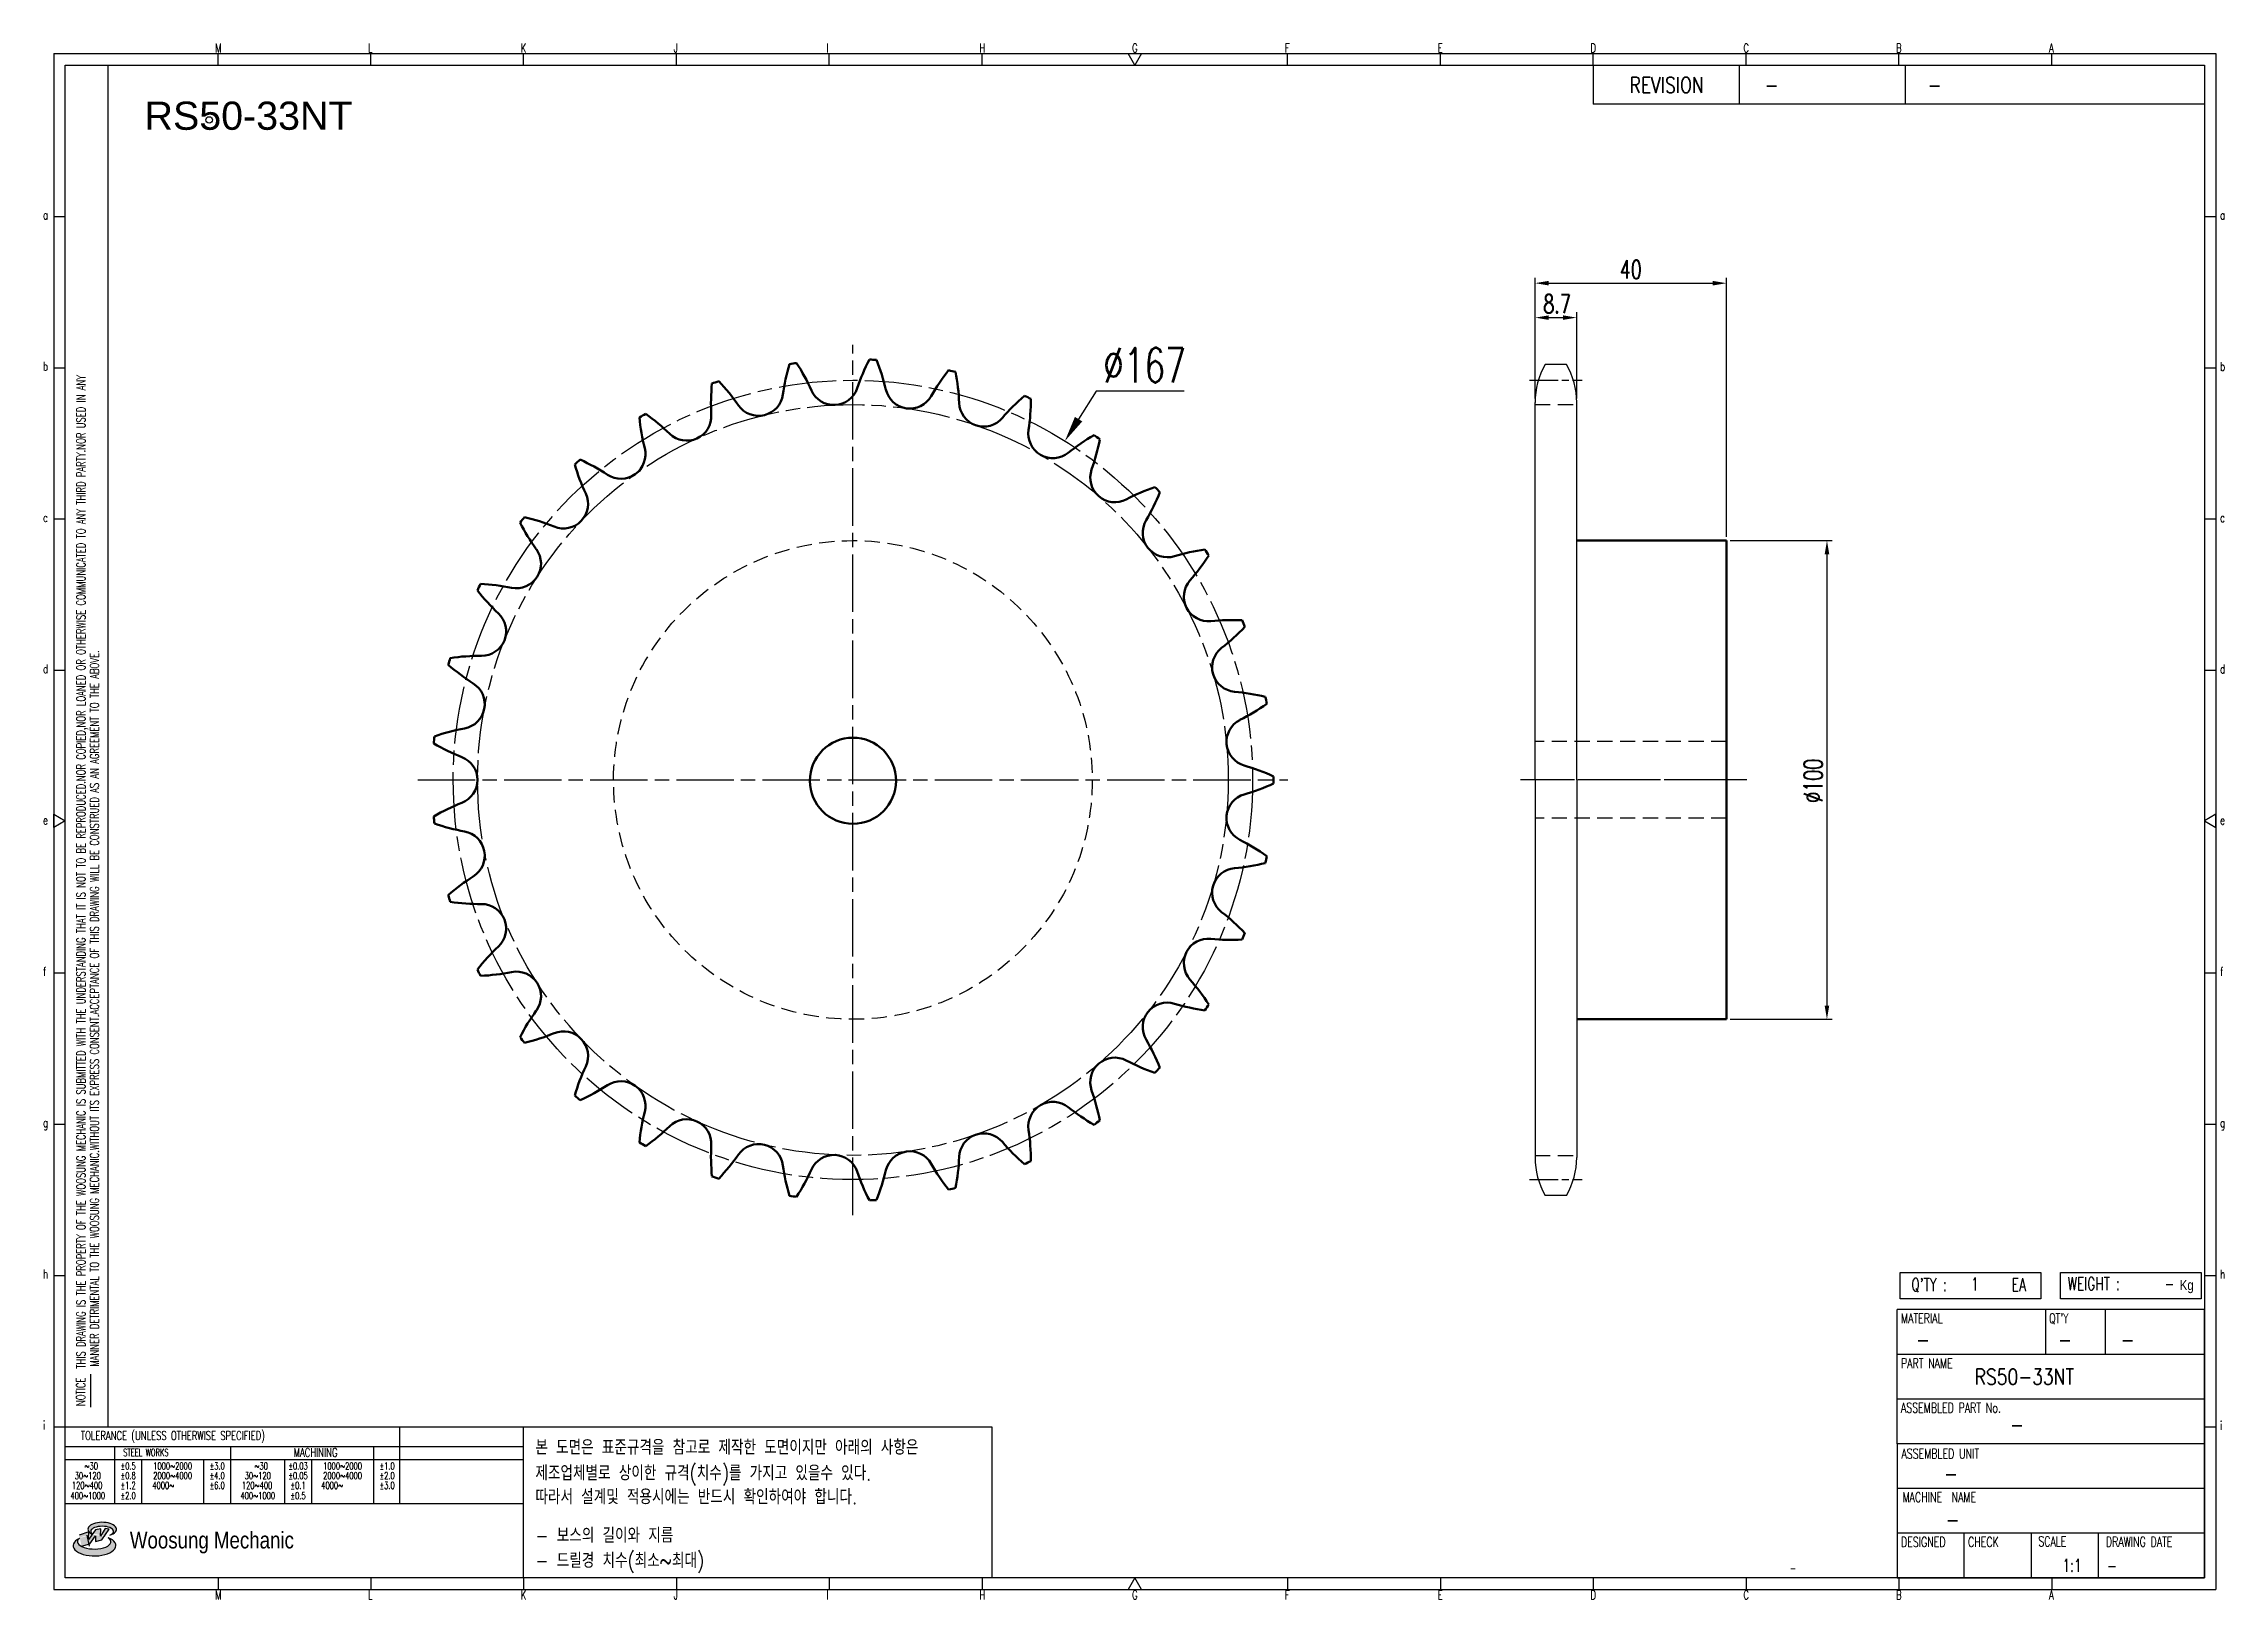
# Model space of a CAD drawing. Header units: millimetres. Extents: x 8307 to 8763, y 4750 to 5075.
import ezdxf
from ezdxf.enums import TextEntityAlignment as Align

# ---------------------------------------------------------------- set-up
doc = ezdxf.new("R2010")
doc.units = ezdxf.units.MM
for name, pattern in [('AM_ISO08W050', [18, 12, -1.5, 3, -1.5]), ('AM_ISO08W050x2', [9, 6, -0.75, 1.5, -0.75]), ('HIDDEN', [9.525, 6.35, -3.175])]:
    doc.linetypes.add(name, pattern=pattern)
for name, color, linetype, lineweight in [('20', 7, 'Continuous', 50), ('22', 30, 'AM_ISO08W050', 25), ('23', 40, 'AM_ISO08W050', 25), ('VIS', 7, 'Continuous', 50)]:
    doc.layers.add(name, color=color, linetype=linetype, lineweight=lineweight)
for name, color, linetype in [('HL', 2, 'HIDDEN'), ('S-DIM', 7, 'Continuous'), ('TITLE', 7, 'Continuous'), ('도면레이아웃', 7, 'Continuous')]:
    doc.layers.add(name, color=color, linetype=linetype)
doc.styles.add('HAN', font='ROMANS.shx', dxfattribs={"width": 0.7, "bigfont": 'whgtxt.shx'})
doc.styles.add('HKD_ST2', font='romans.shx', dxfattribs={"width": 0.7, "height": 4, "bigfont": '@extfont2.shx'})
doc.styles.add('HSG', font='SIMPLEX.shx', dxfattribs={"width": 0.7, "bigfont": 'HSG.shx'})
doc.styles.add('ROMANS', font='romans.shx', dxfattribs={"width": 0.7, "bigfont": 'whgtxt.shx'})
doc.styles.add('SLDTEXTSTYLE4', font='arial.ttf', dxfattribs={"width": 0.8})
doc.styles.get("Standard").update_dxf_attribs({"font": 'arial.ttf'})
doc.dimstyles.new('APP16', dxfattribs={"dimscale": 3, "dimtxt": 2.4, "dimasz": 1.8, "dimexe": 0.7, "dimexo": 0.5, "dimgap": 0.6, "dimtad": 1, "dimtoh": 1, "dimdec": 1, "dimrnd": 0.01, "dimzin": 9, "dimdsep": 46, "dimtxsty": 'HSG', "dimcen": 0, "dimclrd": 1, "dimclre": 1, "dimclrt": 256, "dimazin": 2, "dimtp": 1, "dimtm": 1, "dimtfac": 0.5, "dimtdec": 1, "dimtofl": 0, "dimtmove": 0, "dimatfit": 3, "dimfxl": 0, "dimtvp": 1, "dimtolj": 2, "dimlwd": -1, "dimlwe": -1, "dimarcsym": 0})
doc.dimstyles.new('APP4', dxfattribs={"dimscale": 1.6, "dimtxt": 2.4, "dimasz": 1.8, "dimexe": 0.7, "dimexo": 0.5, "dimgap": 0.6, "dimtad": 1, "dimtoh": 1, "dimdec": 1, "dimrnd": 0.01, "dimzin": 9, "dimdsep": 46, "dimtxsty": 'HSG', "dimcen": 0, "dimclrd": 1, "dimclre": 1, "dimclrt": 256, "dimazin": 2, "dimtp": 1, "dimtm": 1, "dimtfac": 0.5, "dimtdec": 1, "dimtofl": 0, "dimtmove": 0, "dimatfit": 3, "dimfxl": 0, "dimtvp": 1, "dimtolj": 2, "dimlwd": -1, "dimlwe": -1, "dimarcsym": 0})

# ---------------------------------------------------------------- blocks, each defined once
blk = doc.blocks.new('SUYWSHJH')
at = {"layer": '도면레이아웃'}
h = blk.add_hatch(color=10, dxfattribs=at)
h.paths.add_polyline_path([(1.544, 35.177), (1.554, 34.966), (1.779, 35.034), (2.054, 35.422), (1.908, 35.446), (1.728, 35.167), (1.741, 35.439), (1.547, 35.405), (1.292, 35.041), (1.295, 35.33), (0.943, 35.208), (1.03, 34.8), (1.336, 34.885)])
edge = h.paths.add_edge_path()
edge.add_ellipse((1.795, 35.421), major_axis=(-0.53, 0), ratio=0.487785, start_angle=122.36065, end_angle=403.39574)
edge.add_line((1.411, 35.244), (1.419, 35.261))
edge.add_ellipse((1.798, 35.344), major_axis=(-0.423, 0), ratio=0.444396, start_angle=131.58977, end_angle=386.19408, ccw=False)
edge = h.paths.add_edge_path()
edge.add_ellipse((1.512, 34.815), major_axis=(-0.793, 0), ratio=0.480113, start_angle=314.67633, end_angle=590.85213)
edge.add_ellipse((1.501, 34.958), major_axis=(-0.62, 0), ratio=0.43311, start_angle=331.7024, end_angle=574.42495, ccw=False)
for p, q in [((0, 90.118), (80.15, 90.118)), ((0, 90.118), (0, 33.191)), ((6.089, 89.693), (6.089, 90.118)), ((11.753, 89.693), (11.753, 90.118)), ((17.418, 89.693), (17.418, 90.118)), ((23.082, 89.693), (23.082, 90.118)), ((28.746, 89.693), (28.746, 90.118)), ((34.411, 89.693), (34.411, 90.118)), ((45.739, 89.693), (45.739, 90.118)), ((51.404, 89.693), (51.404, 90.118)), ((57.068, 89.693), (57.068, 90.118)), ((62.732, 89.693), (62.732, 90.118)), ((68.397, 89.693), (68.397, 90.118)), ((74.061, 89.693), (74.061, 90.118)), ((80.15, 90.118), (80.15, 33.191)), ((0, 84.085), (0.425, 84.085)), ((79.725, 84.085), (80.15, 84.085)), ((0, 78.478), (0.425, 78.478)), ((79.725, 78.478), (80.15, 78.478)), ((0, 72.87), (0.425, 72.87)), ((79.725, 72.87), (80.15, 72.87)), ((0, 67.262), (0.425, 67.262)), ((79.725, 67.262), (80.15, 67.262)), ((0, 56.047), (0.425, 56.047)), ((79.725, 56.047), (80.15, 56.047)), ((0, 50.439), (0.425, 50.439)), ((79.725, 50.439), (80.15, 50.439)), ((0, 44.832), (0.425, 44.832)), ((79.725, 44.832), (80.15, 44.832)), ((1.377, 39.947), (1.377, 41.174)), ((0, 39.224), (0.425, 39.224)), ((79.725, 39.224), (80.15, 39.224)), ((0, 33.191), (80.15, 33.191)), ((6.089, 33.616), (6.089, 33.191)), ((11.753, 33.616), (11.753, 33.191)), ((17.418, 33.616), (17.418, 33.191)), ((23.082, 33.616), (23.082, 33.191)), ((28.746, 33.616), (28.746, 33.191)), ((34.411, 33.616), (34.411, 33.191)), ((45.739, 33.616), (45.739, 33.191)), ((51.404, 33.616), (51.404, 33.191)), ((57.068, 33.616), (57.068, 33.191)), ((62.732, 33.616), (62.732, 33.191)), ((68.397, 33.616), (68.397, 33.191)), ((74.061, 33.616), (74.061, 33.191))]:
    blk.add_line(p, q)
at = {"color": 2}
for p, q in [((2.017, 39.224), (2.017, 89.693)), ((0.425, 39.224), (17.418, 39.224)), ((12.816, 39.224), (12.816, 36.382)), ((17.418, 33.616), (17.418, 39.224)), ((0.425, 38.487), (17.418, 38.487)), ((0.425, 38.012), (17.418, 38.012)), ((2.257, 38.487), (2.257, 36.382)), ((3.257, 38.012), (3.257, 36.382)), ((5.557, 38.012), (5.557, 36.382)), ((6.557, 38.5), (6.557, 36.382)), ((8.557, 38.012), (8.557, 36.382)), ((9.557, 38.026), (9.557, 36.382)), ((11.857, 38.487), (11.857, 36.382)), ((0.425, 36.382), (17.418, 36.382))]:
    blk.add_line(p, q, dxfattribs=at)
at = {"color": 6, "ltscale": 0.5}
for p, q in [((57.068, 89.693), (57.068, 88.246)), ((62.47, 89.693), (62.47, 88.246)), ((68.635, 89.693), (68.635, 88.246)), ((79.725, 88.246), (57.068, 88.246)), ((68.336, 38.59), (68.336, 43.563)), ((79.725, 43.563), (68.336, 43.563)), ((73.827, 43.563), (73.827, 41.905)), ((76.037, 43.563), (76.037, 41.905)), ((79.725, 38.59), (79.725, 43.563)), ((79.725, 41.905), (68.336, 41.905)), ((79.725, 40.248), (68.336, 40.248)), ((68.336, 38.59), (68.336, 33.616)), ((79.725, 38.59), (68.336, 38.59)), ((79.725, 33.616), (79.725, 38.59)), ((79.725, 36.932), (68.336, 36.932)), ((79.725, 35.274), (68.336, 35.274)), ((70.822, 33.616), (70.822, 35.274)), ((73.309, 33.616), (73.309, 35.274)), ((75.796, 33.616), (75.796, 35.274)), ((68.336, 33.616), (79.725, 33.616))]:
    blk.add_line(p, q, dxfattribs=at)
for points in [[(40.075, 89.693), (39.83, 90.118), (40.32, 90.118)], [(0.425, 89.693), (79.725, 89.693), (79.725, 33.616), (0.425, 33.616)], [(0.425, 61.679), (0, 61.433), (0, 61.924)], [(79.725, 61.679), (80.15, 61.433), (80.15, 61.924)], [(40.075, 33.616), (39.83, 33.191), (40.32, 33.191)]]:
    blk.add_lwpolyline(points, close=True)
at = {"layer": 'TITLE', "color": 20}
for p, q in [((68.449, 43.961), (68.449, 44.936)), ((68.449, 44.936), (73.654, 44.936)), ((73.654, 44.936), (73.654, 43.961)), ((74.39, 43.961), (74.39, 44.936)), ((74.39, 44.936), (79.595, 44.936)), ((79.595, 44.936), (79.595, 43.961)), ((73.654, 43.961), (68.449, 43.961)), ((79.595, 43.961), (74.39, 43.961))]:
    blk.add_line(p, q, dxfattribs=at)
at = {"layer": '도면레이아웃'}
for p, q in [((1.295, 35.33), (0.943, 35.208)), ((1.03, 34.8), (1.336, 34.885)), ((1.224, 35.208), (1.311, 34.8)), ((1.224, 35.208), (1.224, 35.208)), ((1.547, 35.405), (1.292, 35.041)), ((1.292, 35.041), (1.295, 35.33)), ((1.336, 34.885), (1.544, 35.177)), ((1.419, 35.261), (1.411, 35.244)), ((1.544, 35.177), (1.554, 34.966)), ((1.741, 35.439), (1.547, 35.405)), ((1.554, 34.966), (1.779, 35.034)), ((1.908, 35.446), (1.728, 35.167)), ((1.728, 35.167), (1.741, 35.439)), ((1.779, 35.034), (2.054, 35.422)), ((2.054, 35.422), (1.908, 35.446))]:
    blk.add_line(p, q, dxfattribs=at)
for centre, major_axis, ratio, start_param, end_param in [((1.795, 35.421), (-0.53, 0), 0.487785, 2.135596, 7.040584), ((1.512, 34.815), (-0.793, 0), 0.480113, 5.492138, 10.312315), ((1.501, 34.958), (-0.62, 0), 0.43311, 5.789299, 10.025607), ((1.798, 35.344), (-0.423, 0), 0.444396, 2.296675, 6.740358)]:
    blk.add_ellipse(centre, major_axis=major_axis, ratio=ratio, start_param=start_param, end_param=end_param, dxfattribs=at)
at = {"color": 4, "style": 'HKD_ST2', "width": 0.7}
for s, p in [('M', (5.988, 90.164)), ('L', (11.652, 90.164)), ('K', (17.316, 90.164)), ('J', (22.981, 90.164)), ('I', (28.645, 90.164)), ('H', (34.309, 90.164)), ('G', (39.974, 90.164)), ('F', (45.638, 90.164)), ('E', (51.302, 90.164)), ('D', (56.967, 90.164)), ('C', (62.631, 90.164)), ('B', (68.295, 90.164)), ('A', (73.96, 90.164)), ('a', (-0.395, 83.976)), ('a', (80.305, 83.97)), ('b', (-0.395, 78.368)), ('b', (80.305, 78.362)), ('c', (-0.395, 72.76)), ('c', (80.305, 72.754)), ('d', (-0.395, 67.153)), ('d', (80.305, 67.147)), ('e', (-0.395, 61.545)), ('e', (80.305, 61.539)), ('f', (-0.395, 55.937)), ('f', (80.305, 55.931)), ('g', (-0.395, 50.33)), ('g', (80.305, 50.324)), ('h', (-0.395, 44.722)), ('h', (80.305, 44.716)), ('i', (-0.395, 39.114)), ('i', (80.305, 39.108)), ('M', (5.988, 32.824)), ('L', (11.652, 32.824)), ('K', (17.316, 32.824)), ('J', (22.981, 32.824)), ('I', (28.645, 32.824)), ('H', (34.309, 32.824)), ('G', (39.974, 32.824)), ('F', (45.638, 32.824)), ('E', (51.302, 32.824)), ('D', (56.967, 32.824)), ('C', (62.631, 32.824)), ('B', (68.295, 32.824)), ('A', (73.96, 32.824))]:
    blk.add_text(s, height=0.326, dxfattribs=at).set_placement(p)
for s, height, style, width, p in [('REVISION', 0.5806, 'HAN', 0.8, (58.415, 88.664)), ('-', 0.581, 'HAN', 0.8, (63.426, 88.664)), ('-', 0.581, 'HAN', 0.8, (69.468, 88.664)), ("Q'TY : ", 0.4746, 'HKD_ST2', 0.7, (68.857, 44.253)), ('1', 0.475, 'HKD_ST2', 0.7, (71.071, 44.275)), ('EA', 0.4746, 'HKD_ST2', 0.7, (72.578, 44.253)), ('WEIGHT : ', 0.4746, 'HKD_ST2', 0.7, (74.65, 44.286)), ('-', 0.581, 'HAN', 0.8, (69.029, 42.157)), ('-', 0.581, 'HAN', 0.8, (74.289, 42.157)), ('-', 0.581, 'HAN', 0.8, (76.623, 42.157)), ('-', 0.581, 'HAN', 0.8, (72.515, 39.013)), ('-', 0.581, 'HAN', 0.8, (70.067, 37.189)), ('-', 0.581, 'HAN', 0.8, (70.126, 35.48)), ('1:1', 0.4746, 'HKD_ST2', 0.7, (74.458, 33.848)), ('-', 0.475, 'HKD_ST2', 0.7, (76.112, 33.837))]:
    blk.add_text(s, height=height, dxfattribs=dict(style=style, width=width)).set_placement(p)
at = {"color": 6, "style": 'HKD_ST2', "width": 0.7}
for s, p in [(' THIS DRAWING IS THE PROPERTY OF THE WOOSUNG MECHANIC IS SUBMITTED WITH THE UNDERSTANDING THAT IT IS NOT TO BE REPRODUCED.NOR COPIED,NOR LOANED OR OTHERWISE COMMUNICATED TO ANY THIRD PARTY.NOR USED IN ANY', (1.173, 41.217)), ('MANNER DETRIMENTAL TO THE WOOSUNG MECHANIC.WITHOUT ITS EXPRESS CONSENT.ACCEPTANCE OF THIS DRAWING WILL BE CONSTRUED AS AN AGREEMENT TO THE ABOVE.', (1.672, 41.447))]:
    blk.add_text(s, height=0.326266, rotation=90, dxfattribs=at).set_placement(p)
at = {"style": 'HKD_ST2', "width": 0.7}
blk.add_text('-', height=0.475, dxfattribs=at).set_placement((78.613, 44.286), align=Align.RIGHT)
at = {"color": 4, "style": 'HKD_ST2', "width": 0.7}
for s, height, p in [('MATERIAL', 0.3651, (68.474, 43.425)), ("QT'Y", 0.3651, (73.965, 43.425)), ('PART NAME', 0.3651, (68.474, 41.756)), ('ASSEMBLED PART No.', 0.36511, (68.474, 40.109)), ('ASSEMBLED UNIT', 0.36511, (68.49, 38.408)), ('MACHINE  NAME', 0.36511, (68.532, 36.794)), ('DESIGNED', 0.3651, (68.474, 35.136)), ('CHECK', 0.3651, (70.961, 35.136)), ('SCALE', 0.3651, (73.566, 35.153)), ('DRAWING DATE', 0.36511, (76.071, 35.141))]:
    blk.add_text(s, height=height, dxfattribs=at).set_placement(p, align=Align.TOP_LEFT)
at = {"style": 'HKD_ST2', "width": 0.7}
blk.add_text('NOTICE', height=0.3263, rotation=90, dxfattribs=at).set_placement((1.163, 39.988))
for s, height, style, width, p in [('TOLERANCE (UNLESS OTHERWISE SPECIFIED)', 0.32627, 'HKD_ST2', 0.7, (4.417, 38.896)), ('-', 0.326, 'ROMANS', 0.65, (64.469, 33.975))]:
    blk.add_text(s, height=height, dxfattribs=dict(style=style, width=width)).set_placement(p, align=Align.MIDDLE_CENTER)
at = {"color": 4, "style": 'HKD_ST2', "width": 0.7}
for s, height, p in [('STEEL WORKS', 0.26101, (3.416, 38.268)), ('MACHINING', 0.3263, (9.707, 38.27)), ('%%P0.5', 0.261, (2.757, 37.762)), ('%%P0.8', 0.261, (2.757, 37.411)), ('%%P3.0', 0.261, (6.057, 37.762)), ('%%P4.0', 0.261, (6.057, 37.411)), ('%%P0.03', 0.261, (9.057, 37.762)), ('%%P0.05', 0.261, (9.057, 37.411)), ('%%P1.0', 0.261, (12.357, 37.762)), ('%%P2.0', 0.261, (12.357, 37.411)), ('%%P1.2', 0.261, (2.757, 37.045)), ('%%P2.0', 0.261, (2.757, 36.67)), ('%%P6.0', 0.261, (6.057, 37.045)), ('%%P0.1', 0.261, (9.057, 37.045)), ('%%P0.5', 0.261, (9.057, 36.67)), ('%%P3.0', 0.261, (12.357, 37.045))]:
    blk.add_text(s, height=height, dxfattribs=at).set_placement(p, align=Align.MIDDLE)
for s, height, p in [('30%%126120', 0.261, (1.263, 37.411)), ('%%12630', 0.261, (1.389, 37.762)), ('2000%%1264000', 0.26101, (4.407, 37.411)), ('1000%%1262000', 0.26101, (4.407, 37.762)), ('30%%126120', 0.261, (7.563, 37.411)), ('%%12630', 0.261, (7.689, 37.762)), ('2000%%1264000', 0.26101, (10.707, 37.411)), ('1000%%1262000', 0.26101, (10.707, 37.762)), ('400%%1261000', 0.26101, (1.263, 36.67)), ('120%%126400', 0.26101, (1.237, 37.045)), ('4000%%126', 0.261, (4.061, 37.045)), ('400%%1261000', 0.26101, (7.563, 36.67)), ('120%%126400', 0.26101, (7.537, 37.045)), ('4000%%126', 0.261, (10.321, 37.045))]:
    blk.add_text(s, height=height, dxfattribs=at).set_placement(p, align=Align.MIDDLE_CENTER)
at = {"color": 1, "style": 'SLDTEXTSTYLE4', "width": 0.8}
blk.add_text('Woosung Mechanic', height=0.61957, dxfattribs=at).set_placement((2.822, 34.711))
at = {"layer": 'TITLE', "width": 0.8}
blk.add_text('Kg', height=0.3789, dxfattribs=at).set_placement((78.807, 44.286))
blk = doc.blocks.new('*D231')
at = {"layer": 'Defpoints', "color": 0, "transparency": 16777216}
for p in [(8520.68, 4991.66), (8432.11, 4850.08)]:
    blk.add_point(p, dxfattribs=at)
at = {"layer": 'S-DIM', "color": 1, "transparency": 16777216}
for p, q in [((8527.23, 5002.12), (8523.55, 4996.24)), ((8545.59, 5002.12), (8527.23, 5002.12))]:
    blk.add_line(p, q, dxfattribs=at)
blk.add_solid([(8522.78, 4996.72), (8524.31, 4995.76), (8520.68, 4991.66)], dxfattribs=at)
at = {"layer": 'S-DIM', "transparency": 16777216, "insert": (8537.31, 5007.52), "char_height": 7.2, "attachment_point": 5, "style": 'HSG'}
blk.add_mtext('\\A2;∅167', dxfattribs=at)
blk = doc.blocks.new('*D234')
at = {"layer": 'Defpoints', "color": 0, "transparency": 16777216}
for p in [(8627.6, 5017.45), (8618.9, 4999.75), (8627.6, 4999.75)]:
    blk.add_point(p, dxfattribs=at)
at = {"layer": 'S-DIM', "color": 1, "transparency": 16777216}
for p, q in [((8618.9, 5000.55), (8618.9, 5018.57)), ((8621.78, 5017.45), (8624.72, 5017.45)), ((8627.6, 5000.55), (8627.6, 5018.57))]:
    blk.add_line(p, q, dxfattribs=at)
for points in [[(8621.78, 5017.93), (8621.78, 5016.97), (8618.9, 5017.45)], [(8624.72, 5017.93), (8624.72, 5016.97), (8627.6, 5017.45)]]:
    blk.add_solid(points, dxfattribs=at)
at = {"layer": 'S-DIM', "transparency": 16777216, "insert": (8623.51, 5020.33), "char_height": 3.84, "attachment_point": 5, "style": 'HSG'}
blk.add_mtext('\\A2;8.7', dxfattribs=at)
blk = doc.blocks.new('*D235')
at = {"layer": 'Defpoints', "color": 0, "transparency": 16777216}
for p in [(8658.9, 5024.65), (8618.9, 4999.75), (8658.9, 4970.87)]:
    blk.add_point(p, dxfattribs=at)
at = {"layer": 'S-DIM', "color": 1, "transparency": 16777216}
for p, q in [((8618.9, 5000.55), (8618.9, 5025.77)), ((8658.9, 4971.67), (8658.9, 5025.77)), ((8621.78, 5024.65), (8656.02, 5024.65))]:
    blk.add_line(p, q, dxfattribs=at)
for points in [[(8621.78, 5025.13), (8621.78, 5024.17), (8618.9, 5024.65)], [(8656.02, 5025.13), (8656.02, 5024.17), (8658.9, 5024.65)]]:
    blk.add_solid(points, dxfattribs=at)
at = {"layer": 'S-DIM', "transparency": 16777216, "insert": (8638.9, 5027.53), "char_height": 3.84, "attachment_point": 5, "style": 'HSG'}
blk.add_mtext('\\A2;40', dxfattribs=at)
blk = doc.blocks.new('*D236')
at = {"layer": 'Defpoints', "color": 0, "transparency": 16777216}
for p in [(8658.9, 4970.87), (8658.9, 4870.87), (8679.89, 4870.87)]:
    blk.add_point(p, dxfattribs=at)
at = {"layer": 'S-DIM', "color": 1, "transparency": 16777216}
for p, q in [((8659.7, 4970.87), (8681.01, 4970.87)), ((8679.89, 4967.99), (8679.89, 4873.75)), ((8659.7, 4870.87), (8681.01, 4870.87))]:
    blk.add_line(p, q, dxfattribs=at)
for points in [[(8679.41, 4967.99), (8680.37, 4967.99), (8679.89, 4970.87)], [(8679.41, 4873.75), (8680.37, 4873.75), (8679.89, 4870.87)]]:
    blk.add_solid(points, dxfattribs=at)
at = {"layer": 'S-DIM', "transparency": 16777216, "insert": (8677.01, 4920.7), "char_height": 3.84, "attachment_point": 5, "rotation": 90, "style": 'HSG'}
blk.add_mtext('\\A2;%%c100', dxfattribs=at)
blk = doc.blocks.new('*D237')
at = {"layer": 'Defpoints', "color": 0, "transparency": 16777216}
for p in [(8627.6, 5017.45), (8618.9, 4999.75), (8627.6, 4999.75)]:
    blk.add_point(p, dxfattribs=at)
at = {"layer": 'S-DIM', "color": 1, "transparency": 16777216}
for p, q in [((8618.9, 5000.55), (8618.9, 5018.57)), ((8621.78, 5017.45), (8624.72, 5017.45)), ((8627.6, 5000.55), (8627.6, 5018.57))]:
    blk.add_line(p, q, dxfattribs=at)
for points in [[(8621.78, 5017.93), (8621.78, 5016.97), (8618.9, 5017.45)], [(8624.72, 5017.93), (8624.72, 5016.97), (8627.6, 5017.45)]]:
    blk.add_solid(points, dxfattribs=at)
at = {"layer": 'S-DIM', "transparency": 16777216, "insert": (8623.51, 5020.33), "char_height": 3.84, "attachment_point": 5, "style": 'HSG'}
blk.add_mtext('\\A2;8.7', dxfattribs=at)
blk = doc.blocks.new('*D238')
at = {"layer": 'Defpoints', "color": 0, "transparency": 16777216}
for p in [(8658.9, 5024.65), (8618.9, 4999.75), (8658.9, 4970.87)]:
    blk.add_point(p, dxfattribs=at)
at = {"layer": 'S-DIM', "color": 1, "transparency": 16777216}
for p, q in [((8618.9, 5000.55), (8618.9, 5025.77)), ((8658.9, 4971.67), (8658.9, 5025.77)), ((8621.78, 5024.65), (8656.02, 5024.65))]:
    blk.add_line(p, q, dxfattribs=at)
for points in [[(8621.78, 5025.13), (8621.78, 5024.17), (8618.9, 5024.65)], [(8656.02, 5025.13), (8656.02, 5024.17), (8658.9, 5024.65)]]:
    blk.add_solid(points, dxfattribs=at)
at = {"layer": 'S-DIM', "transparency": 16777216, "insert": (8638.9, 5027.53), "char_height": 3.84, "attachment_point": 5, "style": 'HSG'}
blk.add_mtext('\\A2;40', dxfattribs=at)

msp = doc.modelspace()

# ---------------------------------------------------------------- linework, layer by layer
for p, q in [((8625.47, 5007.69), (8621.03, 5007.69)), ((8625.47, 5007.69), (8621.03, 5007.69)), ((8618.9, 4920.87), (8618.9, 4999.75)), ((8618.9, 4920.87), (8618.9, 4999.75)), ((8627.6, 4920.87), (8627.6, 4999.75)), ((8627.6, 4920.87), (8627.6, 4999.75)), ((8618.9, 4920.87), (8618.9, 4842)), ((8618.9, 4920.87), (8618.9, 4842)), ((8627.6, 4920.87), (8627.6, 4842)), ((8627.6, 4920.87), (8627.6, 4842)), ((8625.47, 4834.06), (8621.03, 4834.06)), ((8625.47, 4834.06), (8621.03, 4834.06))]:
    msp.add_line(p, q)
at = {"color": 4}
msp.add_lwpolyline([(8407.61, 4785.76), (8505.45, 4785.76), (8505.45, 4754.16), (8407.61, 4754.16)], close=True, dxfattribs=at)
msp.add_circle((8341.93, 5058.74), 0.681)
for centre, start, end in [((8634.77, 4999.75), 150, 180), ((8634.77, 4999.75), 150, 180), ((8611.73, 4999.75), 0, 30), ((8611.73, 4999.75), 0, 30), ((8634.77, 4842), 180, 210), ((8634.77, 4842), 180, 210), ((8611.73, 4842), 330, 0), ((8611.73, 4842), 330, 0)]:
    msp.add_arc(centre, 15.87, start, end)
at = {"layer": '20'}
for centre, radius, start, end in [((8504.07, 4995.64), 42.67, 163.5101, 172.2727), ((8476.4, 4920.87), 87.89, 97.6947, 98.6689), ((8428.78, 4984.82), 42.67, 24.0909, 32.8535), ((8517.72, 4989.06), 42.67, 152.601, 161.3636), ((8476.4, 4920.87), 87.89, 86.7856, 87.7598), ((8441.74, 4992.67), 42.67, 13.1818, 21.9444), ((8489.42, 4999.53), 42.67, 174.4192, 183.1818), ((8476.4, 4920.87), 87.89, 108.6038, 109.578), ((8417.54, 4974.65), 42.67, 35, 43.7626), ((8472.42, 5004.33), 5.13, 204.0909, 341.3636), ((8488.29, 5003.58), 5.13, 193.1818, 330.4545), ((8529.87, 4980), 42.67, 141.6919, 150.4545), ((8476.4, 4920.87), 87.89, 75.8766, 76.8507), ((8455.96, 4997.94), 42.67, 2.2727, 11.0353), ((8456.7, 5002.07), 5.13, 215, 352.2727), ((8503.72, 4999.83), 5.13, 182.2727, 319.5455), ((8540.1, 4968.81), 42.67, 130.7829, 139.5455), ((8476.4, 4920.87), 87.89, 64.9675, 65.9416), ((8470.91, 5000.41), 42.67, 351.3636, 0.1262), ((8476.4, 4920.87), 87.89, 119.5129, 120.4871), ((8474.29, 5000.57), 42.67, 185.3283, 194.0909), ((8408.43, 4962.54), 42.67, 45.9091, 54.6717), ((8441.69, 4996.88), 5.13, 225.9091, 3.1818), ((8518.17, 4993.23), 5.13, 171.3636, 308.6364), ((8427.93, 4988.93), 5.13, 236.8182, 14.0909), ((8548.02, 4955.89), 42.67, 119.8738, 128.6364), ((8486.06, 5000.01), 42.67, 340.4545, 349.2171), ((8476.4, 4920.87), 87.89, 54.0584, 55.0325), ((8476.4, 4920.87), 87.89, 130.422, 131.3962), ((8459.25, 4998.73), 42.67, 196.2374, 205), ((8401.77, 4948.93), 42.67, 56.8182, 65.5808), ((8531.11, 4984.02), 5.13, 160.4545, 297.7273), ((8415.93, 4978.53), 5.13, 247.7273, 25), ((8553.35, 4941.7), 42.67, 108.9647, 117.7273), ((8500.87, 4996.75), 42.67, 329.5455, 338.3081), ((8476.4, 4920.87), 87.89, 43.1493, 44.1234), ((8476.4, 4920.87), 87.89, 141.3311, 142.3053), ((8397.81, 4934.3), 42.67, 67.7273, 76.4899), ((8542.07, 4972.52), 5.13, 149.5455, 286.8182), ((8444.82, 4994.08), 42.67, 207.1465, 215.9091), ((8406.11, 4966.05), 5.13, 258.6364, 35.9091), ((8555.91, 4926.76), 42.67, 98.0556, 106.8182), ((8514.78, 4990.75), 42.67, 318.6364, 327.399), ((8476.4, 4920.87), 87.89, 32.2402, 33.2144), ((8476.4, 4920.87), 87.89, 152.2402, 153.2144), ((8396.69, 4919.18), 42.67, 78.6364, 87.399), ((8550.66, 4959.16), 5.13, 138.6364, 275.9091), ((8431.54, 4986.78), 42.67, 218.0556, 226.8182), ((8398.83, 4951.93), 5.13, 269.5455, 46.8182), ((8555.58, 4911.61), 42.67, 87.1465, 95.9091), ((8527.32, 4982.22), 42.67, 307.7273, 316.4899), ((8476.4, 4920.87), 87.89, 21.3311, 22.3053), ((8556.57, 4944.41), 5.13, 127.7273, 265), ((8476.4, 4920.87), 87.89, 163.1493, 164.1234), ((8419.88, 4977.1), 42.67, 228.9647, 237.7273), ((8398.45, 4904.12), 42.67, 89.5455, 98.3081), ((8394.35, 4936.69), 5.13, 280.4545, 57.7273), ((8552.4, 4896.79), 42.67, 76.2374, 85), ((8538.01, 4971.48), 42.67, 296.8182, 305.5808), ((8476.4, 4920.87), 87.89, 10.422, 11.3962), ((8476.4, 4920.87), 87.89, 174.0584, 175.0325), ((8403.03, 4889.68), 42.67, 100.4545, 109.2171), ((8559.57, 4928.81), 5.13, 116.8182, 254.0909), ((8410.26, 4965.39), 42.67, 239.8738, 248.6364), ((8392.84, 4920.87), 5.13, 291.3636, 68.6364), ((8546.47, 4882.84), 42.67, 65.3283, 74.0909), ((8476.4, 4920.87), 87.89, 359.5129, 0.4871), ((8410.26, 4876.35), 42.67, 111.3636, 120.1262), ((8559.57, 4912.93), 5.13, 105.9091, 243.1818), ((8546.47, 4958.9), 42.67, 285.9091, 294.6717), ((8476.4, 4920.87), 87.89, 184.9675, 185.9416), ((8403.03, 4952.07), 42.67, 250.7829, 259.5455), ((8394.35, 4905.06), 5.13, 302.2727, 79.5455), ((8538.01, 4870.27), 42.67, 54.4192, 63.1818), ((8556.57, 4897.33), 5.13, 95, 232.2727), ((8552.4, 4944.95), 42.67, 275, 283.7626), ((8476.4, 4920.87), 87.89, 348.6038, 349.578), ((8419.88, 4864.64), 42.67, 122.2727, 131.0353), ((8476.4, 4920.87), 87.89, 195.8766, 196.8507), ((8398.45, 4937.62), 42.67, 261.6919, 270.4545), ((8398.83, 4889.82), 5.13, 313.1818, 90.4545), ((8527.32, 4859.52), 42.67, 43.5101, 52.2727), ((8476.4, 4920.87), 87.89, 337.6947, 338.6689), ((8431.54, 4854.96), 42.67, 133.1818, 141.9444), ((8550.66, 4882.59), 5.13, 84.0909, 221.3636), ((8555.58, 4930.13), 42.67, 264.0909, 272.8535), ((8476.4, 4920.87), 87.89, 206.7856, 207.7598), ((8396.69, 4922.57), 42.67, 272.601, 281.3636), ((8406.11, 4875.7), 5.13, 324.0909, 101.3636), ((8514.78, 4851), 42.67, 32.601, 41.3636), ((8444.82, 4847.66), 42.67, 144.0909, 152.8535), ((8542.07, 4869.22), 5.13, 73.1818, 210.4545), ((8555.91, 4914.98), 42.67, 253.1818, 261.9444), ((8476.4, 4920.87), 87.89, 326.7856, 327.7598), ((8476.4, 4920.87), 87.89, 217.6947, 218.6689), ((8397.81, 4907.45), 42.67, 283.5101, 292.2727), ((8415.93, 4863.21), 5.13, 335, 112.2727), ((8500.87, 4844.99), 42.67, 21.6919, 30.4545), ((8531.11, 4857.73), 5.13, 62.2727, 199.5455), ((8553.35, 4900.04), 42.67, 242.2727, 251.0353), ((8459.25, 4843.01), 42.67, 155, 163.7626), ((8401.77, 4892.82), 42.67, 294.4192, 303.1818), ((8427.93, 4852.81), 5.13, 345.9091, 123.1818), ((8476.4, 4920.87), 87.89, 315.8766, 316.8507), ((8476.4, 4920.87), 87.89, 228.6038, 229.578), ((8518.17, 4848.51), 5.13, 51.3636, 188.6364), ((8548.02, 4885.85), 42.67, 231.3636, 240.1262), ((8486.06, 4841.73), 42.67, 10.7829, 19.5455), ((8474.29, 4841.17), 42.67, 165.9091, 174.6717), ((8408.43, 4879.2), 42.67, 305.3283, 314.0909), ((8441.69, 4844.87), 5.13, 356.8182, 134.0909), ((8470.91, 4841.33), 42.67, 359.8738, 8.6364), ((8476.4, 4920.87), 87.89, 304.9675, 305.9416), ((8476.4, 4920.87), 87.89, 239.5129, 240.4871), ((8489.42, 4842.22), 42.67, 176.8182, 185.5808), ((8456.7, 4839.67), 5.13, 7.7273, 145), ((8488.29, 4838.17), 5.13, 29.5455, 166.8182), ((8503.72, 4841.91), 5.13, 40.4545, 177.7273), ((8540.1, 4872.93), 42.67, 220.4545, 229.2171), ((8417.54, 4867.09), 42.67, 316.2374, 325), ((8504.07, 4846.1), 42.67, 187.7273, 196.4899), ((8428.78, 4856.93), 42.67, 327.1465, 335.9091), ((8472.42, 4837.41), 5.13, 18.6364, 155.9091), ((8517.72, 4852.69), 42.67, 198.6364, 207.399), ((8441.74, 4849.07), 42.67, 338.0556, 346.8182), ((8529.87, 4861.74), 42.67, 209.5455, 218.3081), ((8455.96, 4843.81), 42.67, 348.9647, 357.7273), ((8476.4, 4920.87), 87.89, 294.0584, 295.0325), ((8476.4, 4920.87), 87.89, 250.422, 251.3962), ((8476.4, 4920.87), 87.89, 261.3311, 262.3053), ((8476.4, 4920.87), 87.89, 283.1493, 284.1234), ((8476.4, 4920.87), 87.89, 272.2402, 273.2144)]:
    msp.add_arc(centre, radius, start, end, dxfattribs=at)
at = {"layer": '22', "linetype": 'AM_ISO08W050x2'}
for p, q in [((8617.72, 5004.38), (8628.78, 5004.38)), ((8617.72, 5004.38), (8628.78, 5004.38)), ((8663.12, 4920.87), (8615.87, 4920.87)), ((8617.72, 4837.37), (8628.78, 4837.37)), ((8617.72, 4837.37), (8628.78, 4837.37))]:
    msp.add_line(p, q, dxfattribs=at)
at = {"layer": '23', "color": 4, "linetype": 'AM_ISO08W050x2', "ltscale": 2}
for p, q in [((8476.4, 4829.98), (8476.4, 5011.76)), ((8385.51, 4920.87), (8567.28, 4920.87)), ((8663.12, 4920.87), (8615.87, 4920.87))]:
    msp.add_line(p, q, dxfattribs=at)
for radius in [83.5, 78.42]:
    msp.add_circle((8476.4, 4920.87), radius, dxfattribs=at)
at = {"layer": 'HL', "ltscale": 0.5}
for p, q in [((8618.9, 4999.29), (8627.6, 4999.29)), ((8618.9, 4999.29), (8627.6, 4999.29)), ((8658.9, 4928.87), (8618.9, 4928.87)), ((8658.9, 4928.87), (8618.9, 4928.87)), ((8658.9, 4912.87), (8618.9, 4912.87)), ((8658.9, 4912.87), (8618.9, 4912.87)), ((8618.9, 4842.45), (8627.6, 4842.45)), ((8618.9, 4842.45), (8627.6, 4842.45))]:
    msp.add_line(p, q, dxfattribs=at)
msp.add_circle((8476.4, 4920.87), 50, dxfattribs=at)
at = {"layer": 'VIS'}
for p, q in [((8658.9, 4970.87), (8627.6, 4970.87)), ((8658.9, 4970.87), (8627.6, 4970.87)), ((8658.9, 4970.87), (8658.9, 4870.87)), ((8658.9, 4970.87), (8658.9, 4870.87)), ((8658.9, 4870.87), (8627.6, 4870.87)), ((8658.9, 4870.87), (8627.6, 4870.87))]:
    msp.add_line(p, q, dxfattribs=at)
msp.add_circle((8476.4, 4920.7), 9, dxfattribs=at)

# ---------------------------------------------------------------- block references
at = {"xscale": 5.635920414095341, "yscale": 5.635920414095341, "zscale": 5.635920414095341}
msp.add_blockref('SUYWSHJH', (8309.44, 4564.7), dxfattribs=at)

# ---------------------------------------------------------------- texts
at = {"color": 2}
msp.add_text('RS50-33NT', height=5.889, dxfattribs=at).set_placement((8328.42, 5056.69))
at = {"style": 'HAN', "width": 0.8}
msp.add_text('RS50-33NT', height=3.272, dxfattribs=at).set_placement((8710.76, 4794.56))
at = {"color": 4, "style": 'HAN', "width": 0.8}
for s, p in [('본 도면은 표준규격을 참고로 제작한 도면이지만 아래의 사항은', (8410.06, 4779.91)), ('제조업체별로 상이한 규격(치수)를 가지고 있을수 있다.', (8410.06, 4774.54)), ('따라서 설계및 적용시에는 반드시 확인하여야 합니다.', (8410.06, 4769.56)), ('- 보스의 길이와 지름', (8410.06, 4761.53)), ('- 드릴경 치수(최소~최대)', (8410.06, 4756.26))]:
    msp.add_text(s, height=3.0962, dxfattribs=at).set_placement(p)

# ---------------------------------------------------------------- dimensions: what is measured, and where the dimension line sits
at = {"layer": 'S-DIM', "color": 3}
for picture in ['*D235', '*D238']:
    dim = msp.add_linear_dim(base=(8658.9, 5024.65), p1=(8618.9, 4999.75), p2=(8658.9, 4970.87), dimstyle='APP4', dxfattribs=at)
    dim.commit()
    dim.dimension.update_dxf_attribs({"geometry": picture, "text_midpoint": (8638.9, 5027.53)})
for picture in ['*D234', '*D237']:
    dim = msp.add_linear_dim(base=(8627.6, 5017.45), p1=(8618.9, 4999.75), p2=(8627.6, 4999.75), dimstyle='APP4', dxfattribs=at)
    dim.commit()
    dim.dimension.update_dxf_attribs({"geometry": picture, "text_midpoint": (8623.51, 5017.45), "dimtype": 160})
dim = msp.add_diameter_dim_2p(p1=(8432.11, 4850.08), p2=(8520.68, 4991.66), dimstyle='APP16', dxfattribs=at)
dim.commit()
dim.dimension.update_dxf_attribs({"geometry": '*D231', "text_midpoint": (8537.31, 5002.12), "dimtype": 163})
dim = msp.add_linear_dim(base=(8679.89, 4870.87), p1=(8658.9, 4970.87), p2=(8658.9, 4870.87), angle=90, text='%%c<>', dimstyle='APP4', dxfattribs=at)
dim.commit()
dim.dimension.update_dxf_attribs({"geometry": '*D236', "text_midpoint": (8679.89, 4920.7), "dimtype": 160})

doc.saveas('drawing.dxf')
